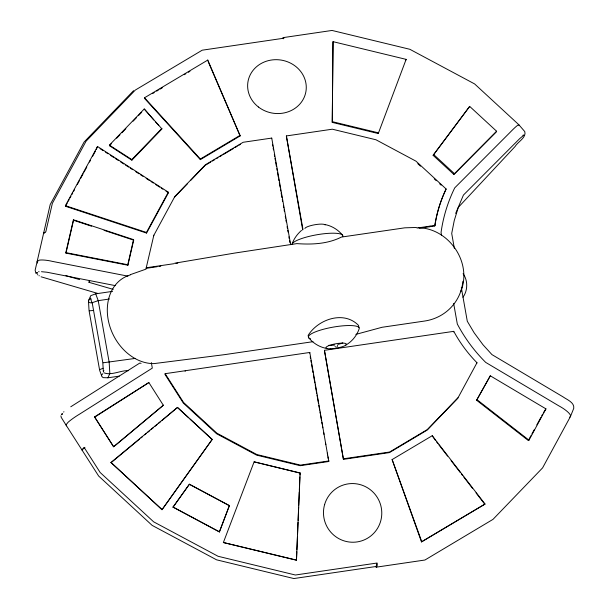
<?xml version="1.0" encoding="UTF-8"?>
<svg xmlns="http://www.w3.org/2000/svg" width="609" height="609" viewBox="0 0 609 609"><rect width="100%" height="100%" fill="white"/><g stroke="black" fill="none" stroke-linecap="round" stroke-linejoin="round"><path stroke-width="0.91" d="M406.127 59.37L378.265 133.538L332.255 122.394L333.024 41.663L406.127 59.37L405.891 60.047M332.255 122.394L333.024 41.663M144.523 97.775L144.516 98.384L200.346 159.634L240.159 135.906L207.783 60.07L144.523 97.775L200.353 159.025L200.346 159.634M207.776 60.679L207.783 60.07M296.469 560.227L300.13 472.98L254.12 461.835L223.366 542.52L296.469 560.227L296.819 551.701M296.895 549.805L297.436 536.544M297.512 534.649L298.014 522.339M298.09 520.444L298.631 507.183M298.707 505.287L299.255 492.026M299.331 490.131L299.872 476.877M299.948 474.982L300.13 472.98M43.597 233.453L45.827 231.732L52.366 203.322L86.075 141.181L135.305 90.071L202.218 50.189L283.946 38.2A15.172 2.055 81.7 0 0 282.842 38.017M82.664 450.158A5.626 0.822 -32.6 0 1 82.07 450.135L84.111 447.394L100.158 472.493L153.658 521.844L218.075 556.283L295.395 575.01L377.116 563.02A15.172 2.055 81.7 0 1 375.608 566.56L293.881 578.55L216.568 559.823L152.143 525.384L98.65 476.032L66.023 425.044L61.227 417.378L60.915 415.795M173.032 507.152L189.414 484.208L229.395 505.584L219.392 531.931L173.032 507.152L189.414 484.208M219.392 531.931L229.395 505.584M65.833 252.621L73.407 219.758L133.546 239.642L133.683 240.144L127.905 265.227L65.97 253.123L65.833 252.621L127.768 264.725L127.905 265.227M65.97 253.123L73.331 221.174M113.228 289.382L89.005 282.34L89.394 280.665M127.768 264.725L133.546 239.642M157.122 266.719L146.099 268.341L153.856 235.165M460.754 291.574C472.576 262.669 448.962 228.169 418.086 227.69M378.265 133.538L378.493 132.861L332.491 121.716M337.69 345.425L336.846 347.229M89.005 282.34L89.66 280.802M146.099 268.341L146.35 267.754L174.052 263.689M102.076 376.796L103.203 377.641L107.96 377.793L109.826 373.424L109.163 362.248L98.224 300.656L95.697 293.842L90.764 295.654L88.541 300.534L89.34 299.575M165.153 373.682L164.902 374.269L183.309 403.051L216.56 433.722L256.595 455.129L300.207 465.695L328.799 461.5L309.798 352.466L165.153 373.682L183.56 402.465L216.812 433.136L256.846 454.542L300.458 465.109L329.05 460.914M271.485 138.677L271.736 138.083L243.143 142.278L205.4 164.773L174.806 196.547L153.605 235.752M185.121 371.3L185.372 370.714M419.51 228.23L434.712 226L434.963 225.414A137.482 132.975 23.1 0 1 446.131 188.988L415.97 161.164L375.936 139.758L332.324 129.199L286.367 135.936L302.719 230.019M309.547 353.053L309.798 352.466M324.43 350.32L343.438 459.353L389.387 452.609L427.13 430.114L457.724 398.347L476.976 362.736A137.482 132.975 23.1 0 1 453.766 331.342L324.43 350.32L343.438 459.353M429.802 226.723L430.053 226.137M446.131 188.988L445.879 189.574A137.482 132.975 23.1 0 0 434.712 226M455.661 213.416L458.189 207.494L515.1 146.487C517.719 141.859 526.602 137.657 524.775 131.59L518.845 124.731L474.601 83.92L409.834 49.291L332.027 30.45L283.322 37.598M453.515 331.935L453.766 331.349M476.725 363.322L476.976 362.736M101.84 374.862L102.723 373.72M103.416 371.185L103.865 370.485M65.399 205.675L97.509 146.48L168.312 192.178L168.427 192.779L146.571 233.072L65.513 206.276L65.399 205.675L146.457 232.471L146.571 233.072M65.513 206.276L67.317 202.942M68.223 201.274L69.129 199.607M70.035 197.94L70.933 196.273M71.839 194.598L72.745 192.931M73.651 191.264L74.557 189.597M77.267 184.596L79.528 180.424M80.434 178.757L83.144 173.755M84.05 172.088L86.767 167.087M89.477 162.085L90.383 160.418M92.644 156.247L95.354 151.245M96.26 149.578L97.509 146.48M146.457 232.471L168.312 192.178M462.969 297.253C467.902 290.417 467.994 280.536 463.099 273.669M476.603 400.242L490.298 375.806L545.946 408.875L528.977 440.162L528.338 440.528L476.603 400.242L490.298 375.806M528.338 440.528L531.018 435.595M531.916 433.943L534.146 429.825M536.826 424.892L540.845 417.477M541.736 415.833L542.627 414.189M543.525 412.537L545.946 408.875M433.121 155.325L469.676 106.392L496.617 131.239L496.099 132.077L453.842 174.44L433.121 155.325L469.676 106.392M453.842 174.44L496.617 131.239M162.002 509.71L212.206 439.401L177.516 407.398L110.99 462.482L162.002 509.71L212.206 439.401M92.515 302.574L98.224 300.656L109.491 299.004M99.876 369.564L103.05 368.27M254.12 461.835L300.024 473.086M223.366 542.52L296.568 560.113M133.577 90.68L84.072 142.064L50.189 204.548L35.147 270.198L35.885 273.357M109.414 145.14L144.242 108.981L161.956 128.941L131.871 160.175L109.468 145.718L109.414 145.14L131.818 159.596L131.871 160.175M109.468 145.718L111.439 143.671M116.7 138.213L119.981 134.802M121.952 132.754L125.896 128.666M133.12 121.161L136.408 117.75M138.38 115.702L141.669 112.292M131.818 159.596L161.903 128.362M174.555 197.133L187.572 183.613M190.83 180.234L205.149 165.359M457.976 397.761L427.381 429.528L389.638 452.023L343.682 458.767M301.516 230.392C297.321 234.092 293.896 238.667 292.099 244.003A25.829 5.542 -10.1 0 1 319.991 234.259A25.829 5.542 -10.1 0 1 342.738 236.574M113.594 446.778L163.372 405.236L113.594 446.778L94.562 416.906L148.878 382.559L163.463 405.48M111.036 462.695L139.545 439.089M141.006 437.879L142.468 436.668M144.66 434.849L146.122 433.638M147.584 432.428L149.776 430.616M151.238 429.406L153.438 427.587M154.899 426.376L157.092 424.557M158.553 423.346L160.746 421.535M162.207 420.324L177.516 407.398M345.737 345.151C351.987 341.596 356.775 335.688 359.135 328.921A25.829 5.542 -10.1 0 0 329.743 327.771A25.829 5.542 -10.1 0 0 310.605 338.863M70.758 406.782L139.781 363.055L141.09 363.337M94.654 417.157L148.878 382.559M61.745 414.394L62.217 414.097M152.631 93.55L154.252 92.583M156.68 91.137L158.302 90.17M159.923 89.203L162.359 87.749M184.261 74.694L185.882 73.727M188.31 72.281L189.939 71.314M200.353 159.025L240.167 135.297M205.956 164.887L210.775 162.009M212.381 161.058L214.787 159.619M216.393 158.66L217.999 157.708M219.605 156.749L222.019 155.31M223.625 154.351L233.255 148.611M234.861 147.652L237.274 146.221M238.88 145.262L240.486 144.303M61.753 414.242L62.225 413.968M392.12 459.574L432.23 435.717L485.046 504.046L421.481 541.888L392.12 459.574L421.778 541.759M421.481 541.888L485.046 504.046M61.912 414.006L62.362 413.747M63.557 412.011L63.968 411.806M130.257 274.682L146.069 269.109M432.23 435.717L435.412 440.353M355.831 334.387L382.026 327.284L424.595 321.042A46.687 45.157 23.1 0 0 462.893 281.274M174.669 263.21L234.678 253.07L296.872 243.615C311.991 244.696 327.665 244.011 341.398 237.084L404.772 227.827L416.457 227.462M175.917 263.415L177.79 263.141M416.952 228.055L434.963 225.414M158.964 266.453L160.799 266.179M95.697 293.842L112.596 291.361M135.457 358.389L103.203 362.789M312.988 341.687L224.797 354.621L154.077 363.596A46.687 36.639 63.8 0 1 109.194 324.186A46.687 36.639 63.8 0 1 130.235 274.971M128.606 370.668C120.711 370.15 111.417 375.936 103.796 372.761M107.96 377.793L119.235 376.141M376.233 567.169L424.937 560.021L493.001 519.363L542.589 467.879L570.496 416.434L573.769 408.266C574.508 402.374 566.88 399.633 563.051 396.87L491.943 354.605L482.998 344.763L474.152 332.803L467.293 321.255L461.325 287.631M93.672 310.461L89.447 310.803M522.895 135.236L523.915 135.084L519.705 138.624L463.419 195.078L458.478 206.794L454.223 220.671L451.711 233.46L454.36 248.403M92.34 302.802L90.132 302.772L88.929 302.11M38.938 275.755L39.364 275.755M41.481 271.698L46.984 272.231L115.405 285.644M37.294 274.705L37.819 274.773M127.92 276.143L52.793 261.467A15.172 3.791 13 0 0 39.281 260.142L37.05 261.558L37.53 263.08M36.647 273.045L37.187 273.152M324.384 224.455C331.494 225.604 337.98 229.608 342.54 235.143M326.858 348.462C319.74 347.313 313.254 343.309 308.694 337.782M36.647 272.832L37.187 272.961M36.814 272.657L37.339 272.802M65.917 275.626L79.589 279.6M97.493 293.355L41.069 276.798M74.443 220.557L91.495 226.198M104.063 230.354L133.683 240.144M38.626 271.591L39.105 271.766M189.391 484.33L229.372 505.706M173.063 507.031L219.415 531.817M100.005 148.619L103.187 150.667M105.578 152.212L107.96 153.75M110.351 155.295L113.533 157.343M115.124 158.37L118.306 160.426M120.689 161.964L123.871 164.019M125.462 165.047L128.644 167.102M130.235 168.13L132.625 169.667M135.807 171.723L138.989 173.778M140.58 174.806L142.97 176.344M146.152 178.399L149.334 180.454M150.925 181.482L153.308 183.02M155.698 184.557L159.672 187.13M161.263 188.151L162.854 189.178M166.044 191.234L168.427 192.779M91.19 299.095L90.497 298.425M477.243 399.877L528.977 440.162M433.631 154.488L454.36 173.603M417.782 163.654L420.522 166.181M434.232 178.825L436.288 180.721M439.713 183.88L441.083 185.144M177.562 407.611L188.661 417.85M190.046 419.129L212.252 439.614M110.99 462.482L161.956 509.497M335.026 346.46L335.498 346.932M153.757 119.943L144.242 108.981M155.645 122.021L158.804 125.477M436.577 441.852L437.734 443.352M438.899 444.859L447.6 456.118M451.086 460.625L460.366 472.637M461.531 474.145L462.688 475.644M463.852 477.144L472.554 488.41M476.04 492.917L484.163 503.43M66.556 425.843L66.038 424.831L68.063 422.296A15.172 2.223 -32.6 0 1 79.863 413.945L152.311 368.125L151.329 362.591M94.562 416.906L113.502 446.534M208.149 61.539L240.159 135.906M90.277 297.984L92.317 303.472L102.807 362.583L103.347 371.589M101.863 376.347L99.678 370.462L89.051 310.598L88.472 300.937M73.407 219.758L73.544 220.26M441.548 235.241L441.053 232.44A157.175 152.029 23.1 0 1 454.725 187.869L510.091 132.359A15.172 1.332 -47.3 0 1 518.799 125.287M453.659 303.449L457.313 324.011A157.175 152.029 23.1 0 0 485.708 362.408L558.628 405.739A15.172 3.837 28.5 0 1 569.643 417.104M286.367 135.936L302.97 229.433M271.736 138.083L290.66 244.666M272.482 144.28L272.817 146.152M273.144 148.025L273.479 149.89M274.309 154.564L274.636 156.437M274.971 158.31L275.306 160.175M275.633 162.047L276.463 166.721M276.798 168.586L277.133 170.459M277.46 172.332L278.29 177.006M278.625 178.871L278.952 180.744M279.287 182.616L280.117 187.29M280.452 189.155L280.779 191.028M281.114 192.901L281.944 197.575M282.272 199.44L282.606 201.313M283.436 205.987L283.771 207.859M284.099 209.724L284.433 211.597M285.263 216.271L285.598 218.144M285.925 220.009L286.26 221.882M287.09 226.556L287.418 228.421M287.752 230.293L288.087 232.166M288.917 236.84L289.245 238.705M289.579 240.578L289.907 242.451M310.209 356.79L310.544 358.663M310.872 360.528L311.207 362.401M311.542 364.266L312.371 368.947M312.699 370.812L313.034 372.685M313.361 374.55L314.861 382.97M315.188 384.835L316.68 393.254M317.015 395.119L318.507 403.539M318.842 405.404L319.672 410.078M320.007 411.95L320.334 413.823M320.669 415.688L321.499 420.362M321.826 422.235L322.161 424.1M322.496 425.973L322.823 427.845M323.653 432.519L323.988 434.384M325.48 442.804L325.815 444.669M327.307 453.088L327.634 454.953M327.969 456.826L328.304 458.691M358.922 327.726L358.572 325.45C344.024 310.308 318.37 319.154 308.283 335.156A25.829 5.542 -10.1 0 0 308.481 336.587M376.72 563.462A5.626 0.761 81.7 0 1 376.103 565.982M282.926 38.512A5.626 0.761 81.7 0 1 283.444 38.778M82.306 449.587A5.626 0.822 -32.6 0 1 84.956 447.356M43.833 232.904A5.626 1.408 13 0 1 44.982 232.63M304.881 228.451A10.376 2.223 -10.1 0 1 314.746 224.751A10.376 2.223 -10.1 0 1 325.145 224.888M342.783 342.844A8.937 1.918 -10.1 0 1 337.797 344.435M334.752 344.998A8.937 1.918 -10.1 0 1 328.814 345.303M258.437 107.009A29.392 26.872 9.6 0 0 305.901 91.693A29.392 26.872 9.6 0 0 266.506 61.174A29.392 26.872 9.6 0 0 258.437 107.009M324.666 504.381A29.392 29.103 65.1 0 0 359.477 541.47A29.392 29.103 65.1 0 0 373.743 492.826A29.392 29.103 65.1 0 0 324.666 504.381M330.2 348.805A10.376 2.223 -10.1 0 0 346.354 344.466A10.376 2.223 -10.1 0 0 331.989 344.61A10.376 2.223 -10.1 0 0 330.2 348.805"/></g></svg>
